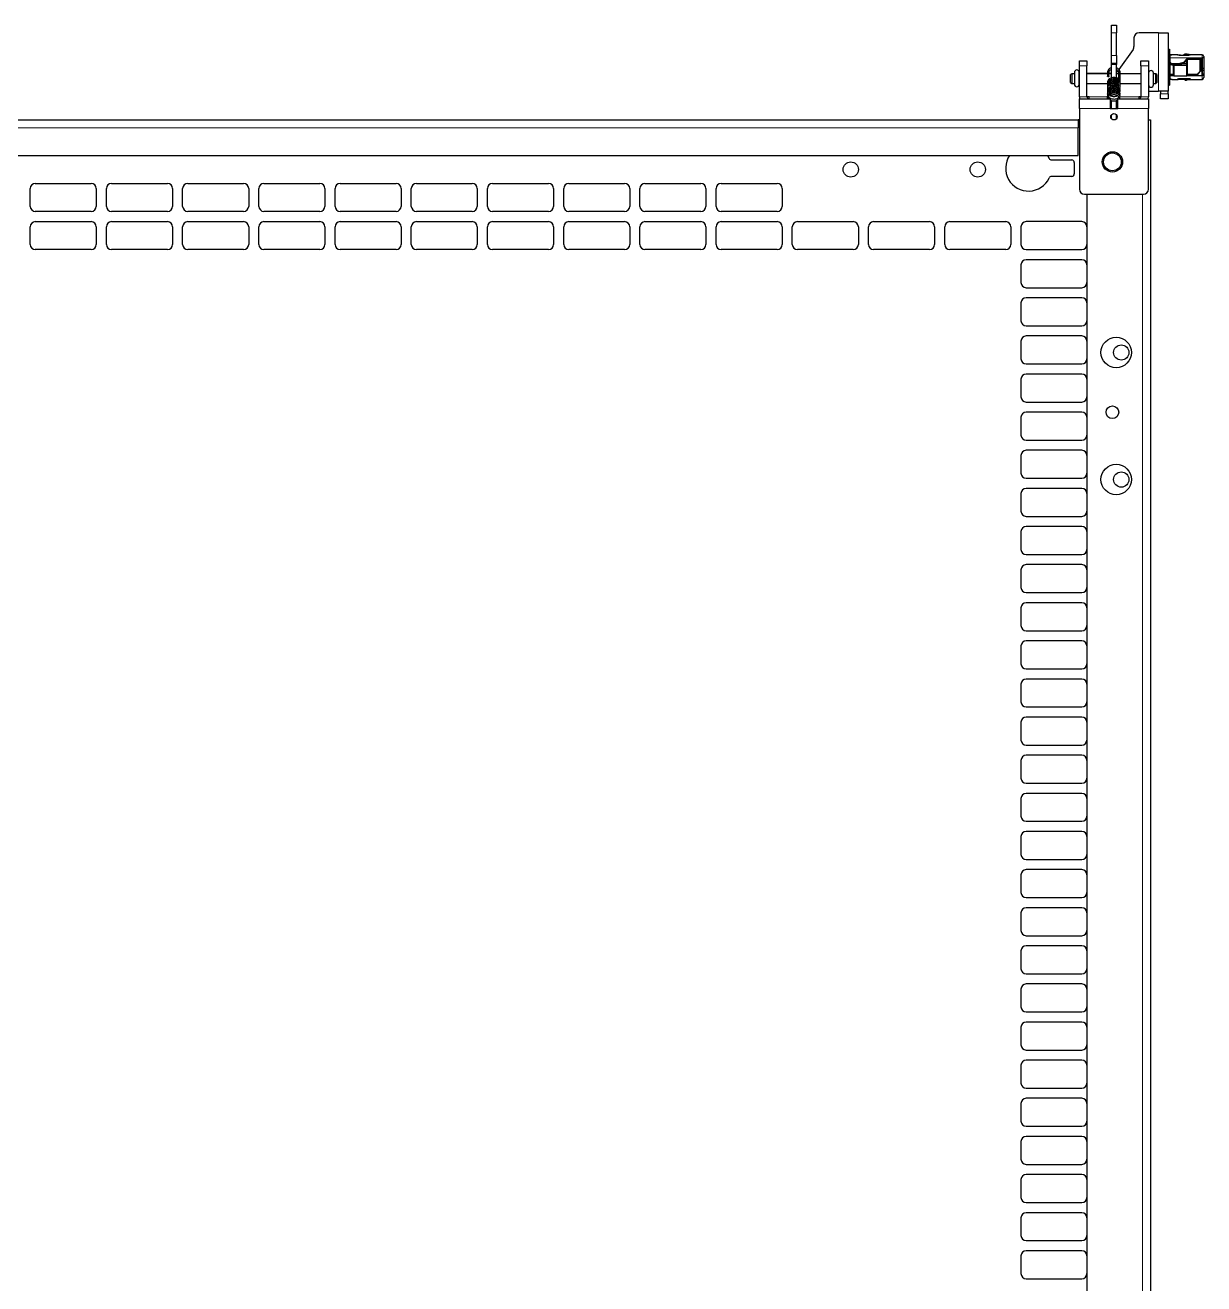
# Model space of a CAD drawing. Header units: millimetres. Extents: x -1019 to 1271, y -273 to 1986.
# Drawn here: x 763.1 to 1227.1, y 1358.2 to 1853.5 of the extents above; entities that cross this region are included whole.
import ezdxf

# ---------------------------------------------------------------- set-up
doc = ezdxf.new("R2010")
doc.units = ezdxf.units.MM

msp = doc.modelspace()

# ---------------------------------------------------------------- linework, layer by layer
at = {"color": 7, "linetype": 'Continuous', "lineweight": 25}
for p, q in [((1190.71, 1853.55), (1192.71, 1853.55)), ((1190.71, 1850.55), (1190.71, 1853.55)), ((1192.71, 1853.55), (1192.71, 1850.55)), ((1190.71, 1841.55), (1190.71, 1850.55)), ((1192.71, 1841.55), (1192.71, 1850.55)), ((1199.61, 1848.55), (1199.61, 1845.18)), ((1209.31, 1850.55), (1201.61, 1850.55)), ((1209.31, 1850.55), (1213.11, 1850.55)), ((1213.11, 1850.55), (1213.11, 1827.55)), ((1199.25, 1844.03), (1193.68, 1836.08)), ((1213.11, 1844.15), (1213.61, 1844.15)), ((1213.11, 1844.13), (1213.61, 1844.13)), ((1213.61, 1844.13), (1213.61, 1844.15)), ((1213.61, 1844.13), (1213.61, 1842.32)), ((1178.11, 1839.55), (1181.11, 1839.55)), ((1178.11, 1837.55), (1178.11, 1839.55)), ((1181.11, 1839.55), (1181.11, 1837.55)), ((1190.71, 1838.55), (1190.71, 1841.55)), ((1190.71, 1838.55), (1192.71, 1838.55)), ((1190.71, 1838.05), (1190.71, 1838.55)), ((1190.71, 1832.79), (1190.71, 1838.05)), ((1192.71, 1841.55), (1192.71, 1838.55)), ((1192.71, 1838.55), (1192.71, 1838.05)), ((1192.71, 1832.83), (1192.71, 1838.05)), ((1202.31, 1839.55), (1205.31, 1839.55)), ((1202.31, 1837.55), (1202.31, 1839.55)), ((1205.31, 1839.55), (1205.31, 1837.55)), ((1213.61, 1842.32), (1213.11, 1842.32)), ((1213.61, 1840.91), (1213.11, 1840.91)), ((1213.61, 1840.91), (1213.61, 1842.32)), ((1213.61, 1840.91), (1213.61, 1830.07)), ((1213.81, 1840.05), (1213.61, 1840.05)), ((1213.61, 1837.97), (1213.91, 1837.99)), ((1214.06, 1841.9), (1213.81, 1841.9)), ((1214.06, 1841.88), (1213.81, 1841.88)), ((1213.81, 1838.81), (1213.81, 1840.65)), ((1213.81, 1838.44), (1213.81, 1838.81)), ((1214.08, 1838.06), (1213.91, 1838.02)), ((1213.91, 1834.14), (1213.91, 1838.02)), ((1214.58, 1841.9), (1214.08, 1841.9)), ((1216.71, 1838.31), (1214.56, 1838.31)), ((1214.56, 1837.94), (1215.11, 1837.94)), ((1216.71, 1841.9), (1214.58, 1841.9)), ((1215.11, 1837.95), (1215.31, 1838.05)), ((1215.11, 1837.67), (1215.11, 1837.95)), ((1215.11, 1837.67), (1215.31, 1837.76)), ((1215.11, 1833.69), (1215.11, 1837.67)), ((1215.31, 1838.05), (1215.31, 1837.76)), ((1215.31, 1838.05), (1216.71, 1838.05)), ((1215.31, 1837.76), (1215.31, 1833.56)), ((1215.31, 1837.76), (1220.39, 1837.76)), ((1216.74, 1841.9), (1216.71, 1841.9)), ((1216.71, 1841.9), (1216.71, 1841.89)), ((1216.71, 1841.89), (1216.74, 1841.89)), ((1216.9, 1838.06), (1217.74, 1838.11)), ((1217.91, 1841.79), (1219.11, 1841.79)), ((1217.91, 1841.69), (1221.21, 1841.69)), ((1218.8, 1838.41), (1220.39, 1838.41)), ((1219.65, 1839.31), (1220.81, 1840.65)), ((1220.81, 1840.28), (1219.65, 1838.94)), ((1220.39, 1838.41), (1220.39, 1839.8)), ((1220.39, 1837.76), (1220.39, 1838.41)), ((1220.39, 1838.41), (1220.51, 1838.24)), ((1220.39, 1833.56), (1220.39, 1837.76)), ((1220.39, 1837.76), (1220.51, 1837.6)), ((1220.51, 1839.96), (1220.51, 1838.24)), ((1220.51, 1838.24), (1220.51, 1837.6)), ((1220.51, 1837.6), (1220.51, 1833.78)), ((1225.61, 1840.05), (1220.61, 1840.05)), ((1220.77, 1842.05), (1220.62, 1842.07)), ((1220.81, 1840.28), (1220.81, 1840.65)), ((1220.81, 1840.65), (1226.41, 1840.65)), ((1226.41, 1840.28), (1220.81, 1840.28)), ((1226.41, 1841.9), (1221.71, 1841.9)), ((1221.71, 1841.87), (1221.71, 1841.9)), ((1221.71, 1841.87), (1221.71, 1841.81)), ((1226.11, 1839.55), (1225.61, 1840.05)), ((1225.61, 1835.41), (1225.61, 1840.05)), ((1226.41, 1838.32), (1225.91, 1838.32)), ((1226.11, 1839.55), (1226.11, 1835.75)), ((1226.41, 1839.68), (1226.41, 1839.07)), ((1226.61, 1840.85), (1227.11, 1840.85)), ((1226.61, 1836.69), (1226.61, 1840.85)), ((1227.11, 1841.2), (1227.11, 1840.85)), ((1227.11, 1840.85), (1227.11, 1836.69)), ((1175.16, 1834.45), (1174.66, 1834.16)), ((1174.66, 1830.94), (1174.66, 1834.16)), ((1176.17, 1834.45), (1175.16, 1834.45)), ((1175.16, 1834.45), (1175.16, 1830.65)), ((1176.17, 1834.96), (1176.17, 1830.26)), ((1178.07, 1830.26), (1178.07, 1834.96)), ((1178.11, 1834.45), (1178.07, 1834.45)), ((1178.11, 1825.35), (1178.11, 1837.55)), ((1181.11, 1825.35), (1181.11, 1837.55)), ((1189.18, 1834.55), (1181.11, 1834.55)), ((1189.18, 1834.45), (1181.11, 1834.45)), ((1189.18, 1835.03), (1189.17, 1833.46)), ((1189.77, 1833.45), (1189.78, 1835.02)), ((1190.71, 1834.55), (1189.78, 1834.55)), ((1190.71, 1834.45), (1189.78, 1834.45)), ((1193.58, 1834.45), (1192.71, 1834.45)), ((1193.32, 1835.57), (1193.21, 1835.4)), ((1193.58, 1834.89), (1193.56, 1832.38)), ((1194.15, 1831.5), (1194.18, 1834.88)), ((1202.31, 1834.45), (1194.18, 1834.45)), ((1202.31, 1837.55), (1202.31, 1825.35)), ((1205.31, 1837.55), (1205.31, 1825.35)), ((1205.36, 1834.45), (1205.31, 1834.45)), ((1205.36, 1834.75), (1205.36, 1830.05)), ((1207.26, 1830.05), (1207.26, 1834.75)), ((1208.16, 1834.45), (1207.26, 1834.45)), ((1208.66, 1834.16), (1208.16, 1834.45)), ((1208.16, 1830.65), (1208.16, 1834.45)), ((1208.66, 1834.16), (1208.66, 1830.94)), ((1215.11, 1834.14), (1213.81, 1834.14)), ((1213.81, 1833.8), (1215.11, 1833.8)), ((1215.11, 1833.69), (1215.31, 1833.56)), ((1215.31, 1833.56), (1220.39, 1833.56)), ((1220.39, 1833.56), (1220.51, 1833.78)), ((1224.41, 1834.14), (1220.51, 1834.14)), ((1220.51, 1833.8), (1224.41, 1833.8)), ((1224.41, 1834.14), (1224.41, 1833.8)), ((1224.41, 1833.8), (1226.41, 1833.8)), ((1225.91, 1835.77), (1225.91, 1835.63)), ((1226.41, 1835.77), (1225.91, 1835.77)), ((1225.91, 1835.63), (1226.41, 1835.63)), ((1226.41, 1835.63), (1226.41, 1835.77)), ((1226.41, 1834.14), (1226.41, 1834.79)), ((1226.61, 1836.69), (1227.11, 1836.69)), ((1226.61, 1835.89), (1226.61, 1836.69)), ((1226.61, 1835.89), (1227.11, 1835.89)), ((1226.61, 1834.27), (1226.61, 1835.89)), ((1227.11, 1834.27), (1226.61, 1834.27)), ((1227.11, 1836.69), (1227.11, 1835.89)), ((1227.11, 1835.89), (1227.11, 1834.27)), ((1227.11, 1834.27), (1227.11, 1832.9)), ((1174.66, 1830.94), (1175.16, 1830.65)), ((1175.16, 1830.65), (1176.17, 1830.65)), ((1178.07, 1830.65), (1178.11, 1830.65)), ((1181.11, 1830.65), (1189.19, 1830.65)), ((1189.94, 1828.68), (1189.81, 1828.87)), ((1194.11, 1829.61), (1194.11, 1830.18)), ((1194.17, 1831.31), (1194.12, 1831.72)), ((1194.12, 1830.65), (1202.31, 1830.65)), ((1194.16, 1831.25), (1194.17, 1831.31)), ((1205.31, 1830.65), (1205.36, 1830.65)), ((1207.26, 1830.65), (1208.16, 1830.65)), ((1208.16, 1830.65), (1208.66, 1830.94)), ((1213.11, 1830.07), (1213.61, 1830.07)), ((1213.11, 1829.97), (1213.61, 1829.97)), ((1213.11, 1829.95), (1213.61, 1829.95)), ((1213.61, 1830.07), (1213.61, 1829.97)), ((1213.61, 1829.97), (1213.61, 1829.95)), ((1214.06, 1832.28), (1213.81, 1832.28)), ((1214.06, 1832.21), (1213.81, 1832.21)), ((1214.06, 1832.2), (1213.81, 1832.2)), ((1214.58, 1832.2), (1216.71, 1832.2)), ((1214.61, 1832.21), (1214.61, 1832.2)), ((1216.71, 1832.25), (1216.71, 1832.2)), ((1217.91, 1832.58), (1221.21, 1832.58)), ((1217.91, 1832.41), (1218.94, 1832.41)), ((1217.91, 1832.31), (1219.11, 1832.31)), ((1218.82, 1832.58), (1218.78, 1832.52)), ((1218.78, 1832.52), (1218.78, 1832.52)), ((1219.64, 1832.02), (1219.18, 1832.27)), ((1221.71, 1832.41), (1221.71, 1832.31)), ((1221.71, 1832.2), (1221.71, 1832.31)), ((1221.71, 1832.2), (1226.41, 1832.2)), ((1178.11, 1820.75), (1178.11, 1824.55)), ((1178.11, 1824.55), (1190.21, 1824.55)), ((1181.91, 1825.35), (1181.11, 1825.35)), ((1181.91, 1824.55), (1181.91, 1825.35)), ((1189.22, 1825.57), (1189.11, 1825.17)), ((1189.11, 1825.17), (1189.11, 1825.1)), ((1189.71, 1825.12), (1189.77, 1825.33)), ((1189.71, 1825.06), (1189.71, 1825.12)), ((1190.21, 1824.55), (1190.21, 1820.75)), ((1190.71, 1820.75), (1190.71, 1823.93)), ((1192.71, 1820.75), (1192.71, 1823.91)), ((1193.21, 1824.55), (1205.31, 1824.55)), ((1193.21, 1820.75), (1193.21, 1824.55)), ((1201.51, 1825.35), (1201.51, 1824.55)), ((1202.31, 1825.35), (1201.51, 1825.35)), ((1205.31, 1827.55), (1209.31, 1827.55)), ((1205.31, 1824.55), (1205.31, 1820.75)), ((1213.11, 1827.55), (1209.31, 1827.55)), ((1210.11, 1827.55), (1210.11, 1826.55)), ((1210.11, 1824.55), (1210.11, 1826.55)), ((1213.11, 1824.55), (1210.11, 1824.55)), ((1213.11, 1826.55), (1213.11, 1827.55)), ((1213.11, 1826.55), (1213.11, 1824.55)), ((1178.11, 1820.75), (1178.11, 1789.05)), ((1190.71, 1821.55), (1190.21, 1821.55)), ((1190.21, 1820.75), (1193.21, 1820.75)), ((1190.71, 1816.75), (1190.71, 1818.25)), ((1193.21, 1821.55), (1192.71, 1821.55)), ((1192.71, 1816.75), (1192.71, 1818.25)), ((1205.31, 1789.05), (1205.31, 1820.75)), ((348.61, 1816.26), (1177.61, 1816.26)), ((1177.61, 1816.26), (1177.61, 1813.16)), ((1178.11, 1816.25), (1177.61, 1816.25)), ((1177.61, 1802.26), (1177.61, 1813.16)), ((1205.31, 1816.25), (1206.11, 1816.25)), ((1206.11, 1816.25), (1206.11, -66.75)), ((348.61, 1802.26), (1177.61, 1802.26)), ((1165.59, 1802.26), (1166.26, 1801.08)), ((1167.16, 1800.51), (1175.11, 1800.51)), ((1176.11, 1799.51), (1176.11, 1795.01)), ((1175.11, 1794.01), (1167.16, 1794.01)), ((765.11, 1782.25), (765.11, 1789.25)), ((767.11, 1791.25), (789.11, 1791.25)), ((791.11, 1789.25), (791.11, 1782.25)), ((795.11, 1782.25), (795.11, 1789.25)), ((797.11, 1791.25), (819.11, 1791.25)), ((821.11, 1789.25), (821.11, 1782.25)), ((825.11, 1782.25), (825.11, 1789.25)), ((827.11, 1791.25), (849.11, 1791.25)), ((851.11, 1789.25), (851.11, 1782.25)), ((855.11, 1782.25), (855.11, 1789.25)), ((857.11, 1791.25), (879.11, 1791.25)), ((881.11, 1789.25), (881.11, 1782.25)), ((885.11, 1782.25), (885.11, 1789.25)), ((887.11, 1791.25), (909.11, 1791.25)), ((911.11, 1789.25), (911.11, 1782.25)), ((915.11, 1782.25), (915.11, 1789.25)), ((917.11, 1791.25), (939.11, 1791.25)), ((941.11, 1789.25), (941.11, 1782.25)), ((945.11, 1782.25), (945.11, 1789.25)), ((947.11, 1791.25), (969.11, 1791.25)), ((971.11, 1789.25), (971.11, 1782.25)), ((975.11, 1782.25), (975.11, 1789.25)), ((977.11, 1791.25), (999.11, 1791.25)), ((1001.11, 1789.25), (1001.11, 1782.25)), ((1005.11, 1782.25), (1005.11, 1789.25)), ((1007.11, 1791.25), (1029.11, 1791.25)), ((1031.11, 1789.25), (1031.11, 1782.25)), ((1035.11, 1782.25), (1035.11, 1789.25)), ((1037.11, 1791.25), (1059.11, 1791.25)), ((1061.11, 1789.25), (1061.11, 1782.25)), ((1180.11, 1787.05), (1203.31, 1787.05)), ((1181.11, 1787.05), (1181.11, -66.75)), ((789.11, 1780.25), (767.11, 1780.25)), ((819.11, 1780.25), (797.11, 1780.25)), ((849.11, 1780.25), (827.11, 1780.25)), ((879.11, 1780.25), (857.11, 1780.25)), ((909.11, 1780.25), (887.11, 1780.25)), ((939.11, 1780.25), (917.11, 1780.25)), ((969.11, 1780.25), (947.11, 1780.25)), ((999.11, 1780.25), (977.11, 1780.25)), ((1029.11, 1780.25), (1007.11, 1780.25)), ((1059.11, 1780.25), (1037.11, 1780.25)), ((765.11, 1767.25), (765.11, 1774.25)), ((767.11, 1776.25), (789.11, 1776.25)), ((791.11, 1774.25), (791.11, 1767.25)), ((795.11, 1767.25), (795.11, 1774.25)), ((797.11, 1776.25), (819.11, 1776.25)), ((821.11, 1774.25), (821.11, 1767.25)), ((825.11, 1767.25), (825.11, 1774.25)), ((827.11, 1776.25), (849.11, 1776.25)), ((851.11, 1774.25), (851.11, 1767.25)), ((855.11, 1767.25), (855.11, 1774.25)), ((857.11, 1776.25), (879.11, 1776.25)), ((881.11, 1774.25), (881.11, 1767.25)), ((885.11, 1767.25), (885.11, 1774.25)), ((887.11, 1776.25), (909.11, 1776.25)), ((911.11, 1774.25), (911.11, 1767.25)), ((915.11, 1767.25), (915.11, 1774.25)), ((917.11, 1776.25), (939.11, 1776.25)), ((941.11, 1774.25), (941.11, 1767.25)), ((945.11, 1767.25), (945.11, 1774.25)), ((947.11, 1776.25), (969.11, 1776.25)), ((971.11, 1774.25), (971.11, 1767.25)), ((975.11, 1767.25), (975.11, 1774.25)), ((977.11, 1776.25), (999.11, 1776.25)), ((1001.11, 1774.25), (1001.11, 1767.25)), ((1005.11, 1767.25), (1005.11, 1774.25)), ((1007.11, 1776.25), (1029.11, 1776.25)), ((1031.11, 1774.25), (1031.11, 1767.25)), ((1035.11, 1767.25), (1035.11, 1774.25)), ((1037.11, 1776.25), (1059.11, 1776.25)), ((1061.11, 1774.25), (1061.11, 1767.25)), ((1065.11, 1767.25), (1065.11, 1774.25)), ((1067.11, 1776.25), (1089.11, 1776.25)), ((1091.11, 1774.25), (1091.11, 1767.25)), ((1095.11, 1767.25), (1095.11, 1774.25)), ((1097.11, 1776.25), (1119.11, 1776.25)), ((1121.11, 1774.25), (1121.11, 1767.25)), ((1125.11, 1767.25), (1125.11, 1774.25)), ((1127.11, 1776.25), (1149.11, 1776.25)), ((1151.11, 1774.25), (1151.11, 1767.25)), ((1155.11, 1774.25), (1155.11, 1767.25)), ((1179.11, 1776.25), (1157.11, 1776.25)), ((789.11, 1765.25), (767.11, 1765.25)), ((819.11, 1765.25), (797.11, 1765.25)), ((849.11, 1765.25), (827.11, 1765.25)), ((879.11, 1765.25), (857.11, 1765.25)), ((909.11, 1765.25), (887.11, 1765.25)), ((939.11, 1765.25), (917.11, 1765.25)), ((969.11, 1765.25), (947.11, 1765.25)), ((999.11, 1765.25), (977.11, 1765.25)), ((1029.11, 1765.25), (1007.11, 1765.25)), ((1059.11, 1765.25), (1037.11, 1765.25)), ((1089.11, 1765.25), (1067.11, 1765.25)), ((1119.11, 1765.25), (1097.11, 1765.25)), ((1149.11, 1765.25), (1127.11, 1765.25)), ((1157.11, 1765.25), (1179.11, 1765.25)), ((1155.11, 1759.25), (1155.11, 1752.25)), ((1179.11, 1761.25), (1157.11, 1761.25)), ((1157.11, 1750.25), (1179.11, 1750.25)), ((1155.11, 1744.25), (1155.11, 1737.25)), ((1179.11, 1746.25), (1157.11, 1746.25)), ((1157.11, 1735.25), (1179.11, 1735.25)), ((1155.11, 1729.25), (1155.11, 1722.25)), ((1179.11, 1731.25), (1157.11, 1731.25)), ((1157.11, 1720.25), (1179.11, 1720.25)), ((1155.11, 1714.25), (1155.11, 1707.25)), ((1179.11, 1716.25), (1157.11, 1716.25)), ((1157.11, 1705.25), (1179.11, 1705.25)), ((1155.11, 1699.25), (1155.11, 1692.25)), ((1179.11, 1701.25), (1157.11, 1701.25)), ((1157.11, 1690.25), (1179.11, 1690.25)), ((1155.11, 1684.25), (1155.11, 1677.25)), ((1179.11, 1686.25), (1157.11, 1686.25)), ((1157.11, 1675.25), (1179.11, 1675.25)), ((1155.11, 1669.25), (1155.11, 1662.25)), ((1179.11, 1671.25), (1157.11, 1671.25)), ((1157.11, 1660.25), (1179.11, 1660.25)), ((1179.11, 1656.25), (1157.11, 1656.25)), ((1155.11, 1654.25), (1155.11, 1647.25)), ((1157.11, 1645.25), (1179.11, 1645.25)), ((1179.11, 1641.25), (1157.11, 1641.25)), ((1155.11, 1639.25), (1155.11, 1632.25)), ((1157.11, 1630.25), (1179.11, 1630.25)), ((1179.11, 1626.25), (1157.11, 1626.25)), ((1155.11, 1624.25), (1155.11, 1617.25)), ((1157.11, 1615.25), (1179.11, 1615.25)), ((1179.11, 1611.25), (1157.11, 1611.25)), ((1155.11, 1609.25), (1155.11, 1602.25)), ((1157.11, 1600.25), (1179.11, 1600.25)), ((1179.11, 1596.25), (1157.11, 1596.25)), ((1155.11, 1594.25), (1155.11, 1587.25)), ((1157.11, 1585.25), (1179.11, 1585.25)), ((1179.11, 1581.25), (1157.11, 1581.25)), ((1155.11, 1579.25), (1155.11, 1572.25)), ((1157.11, 1570.25), (1179.11, 1570.25)), ((1179.11, 1566.25), (1157.11, 1566.25)), ((1155.11, 1564.25), (1155.11, 1557.25)), ((1157.11, 1555.25), (1179.11, 1555.25)), ((1179.11, 1551.25), (1157.11, 1551.25)), ((1155.11, 1549.25), (1155.11, 1542.25)), ((1157.11, 1540.25), (1179.11, 1540.25)), ((1179.11, 1536.25), (1157.11, 1536.25)), ((1155.11, 1534.25), (1155.11, 1527.25)), ((1157.11, 1525.25), (1179.11, 1525.25)), ((1179.11, 1521.25), (1157.11, 1521.25)), ((1155.11, 1519.25), (1155.11, 1512.25)), ((1157.11, 1510.25), (1179.11, 1510.25)), ((1179.11, 1506.25), (1157.11, 1506.25)), ((1155.11, 1504.25), (1155.11, 1497.25)), ((1157.11, 1495.25), (1179.11, 1495.25)), ((1179.11, 1491.25), (1157.11, 1491.25)), ((1155.11, 1489.25), (1155.11, 1482.25)), ((1157.11, 1480.25), (1179.11, 1480.25)), ((1179.11, 1476.25), (1157.11, 1476.25)), ((1155.11, 1474.25), (1155.11, 1467.25)), ((1157.11, 1465.25), (1179.11, 1465.25)), ((1179.11, 1461.25), (1157.11, 1461.25)), ((1155.11, 1459.25), (1155.11, 1452.25)), ((1157.11, 1450.25), (1179.11, 1450.25)), ((1155.11, 1444.25), (1155.11, 1437.25)), ((1179.11, 1446.25), (1157.11, 1446.25)), ((1157.11, 1435.25), (1179.11, 1435.25)), ((1155.11, 1429.25), (1155.11, 1422.25)), ((1179.11, 1431.25), (1157.11, 1431.25)), ((1157.11, 1420.25), (1179.11, 1420.25)), ((1155.11, 1414.25), (1155.11, 1407.25)), ((1179.11, 1416.25), (1157.11, 1416.25)), ((1157.11, 1405.25), (1179.11, 1405.25)), ((1155.11, 1399.25), (1155.11, 1392.25)), ((1179.11, 1401.25), (1157.11, 1401.25)), ((1157.11, 1390.25), (1179.11, 1390.25)), ((1155.11, 1384.25), (1155.11, 1377.25)), ((1179.11, 1386.25), (1157.11, 1386.25)), ((1157.11, 1375.25), (1179.11, 1375.25)), ((1155.11, 1369.25), (1155.11, 1362.25)), ((1179.11, 1371.25), (1157.11, 1371.25)), ((1157.11, 1360.25), (1179.11, 1360.25))]:
    msp.add_line(p, q, dxfattribs=at)
at = {"color": 8, "linetype": 'Continuous', "lineweight": 18}
for p, q in [((1192.71, 1850.55), (1190.71, 1850.55)), ((1209.31, 1850.55), (1209.31, 1827.55)), ((1190.71, 1841.55), (1192.71, 1841.55)), ((1192.71, 1838.05), (1190.71, 1838.05)), ((1213.81, 1841.88), (1213.81, 1840.65)), ((1213.81, 1840.65), (1220.81, 1840.65)), ((1214.06, 1841.88), (1214.06, 1841.9)), ((1214.56, 1838.31), (1214.56, 1837.94)), ((1216.71, 1838.05), (1216.71, 1838.31)), ((1216.9, 1838.32), (1216.9, 1838.06)), ((1217.91, 1841.79), (1217.91, 1841.69)), ((1219.18, 1841.83), (1219.27, 1841.69)), ((1219.65, 1838.94), (1219.65, 1839.31)), ((1226.41, 1839.96), (1225.7, 1839.96)), ((1226.41, 1840.65), (1226.41, 1841.9)), ((1226.41, 1839.96), (1226.41, 1840.28)), ((1181.11, 1837.55), (1178.11, 1837.55)), ((1205.31, 1837.55), (1202.31, 1837.55)), ((1213.81, 1833.8), (1213.81, 1832.28)), ((1226.41, 1832.2), (1226.41, 1833.8)), ((1193.67, 1831.16), (1193.71, 1831.14)), ((1213.81, 1832.21), (1213.81, 1832.2)), ((1214.06, 1832.21), (1214.06, 1832.28)), ((1217.91, 1832.58), (1217.91, 1832.41)), ((1181.11, 1825.35), (1178.11, 1825.35)), ((1189.14, 1825.35), (1181.91, 1825.35)), ((1189.4, 1824.56), (1189.51, 1824.55)), ((1201.51, 1825.35), (1194.11, 1825.35)), ((1202.31, 1825.35), (1205.31, 1825.35)), ((1210.11, 1826.55), (1213.11, 1826.55)), ((1190.21, 1820.75), (1178.11, 1820.75)), ((1205.31, 1820.75), (1193.21, 1820.75)), ((348.61, 1813.16), (1177.61, 1813.16)), ((1203.01, 1787.05), (1203.01, -66.75))]:
    msp.add_line(p, q, dxfattribs=at)
at = {"color": 7, "linetype": 'Continuous', "lineweight": 25, "flags": 128}
for points in [[(1213.61, 1840.3), (1213.67, 1840.29), (1213.81, 1840.28)], [(1226.41, 1840.65), (1226.55, 1840.64), (1226.61, 1840.63)], [(1226.61, 1839.56), (1226.6, 1839.59), (1226.59, 1839.61), (1226.58, 1839.63), (1226.55, 1839.65), (1226.52, 1839.66), (1226.49, 1839.67), (1226.45, 1839.68), (1226.41, 1839.68)], [(1189.48, 1833.64), (1189.6, 1833.63), (1189.69, 1833.58), (1189.75, 1833.52), (1189.77, 1833.45), (1189.74, 1833.38), (1189.67, 1833.32), (1189.57, 1833.28), (1189.46, 1833.27), (1189.34, 1833.29), (1189.25, 1833.33), (1189.19, 1833.4), (1189.17, 1833.47), (1189.2, 1833.54), (1189.27, 1833.6), (1189.37, 1833.63), (1189.48, 1833.64)], [(1213.61, 1834.12), (1213.67, 1834.13), (1213.81, 1834.14)], [(1226.61, 1834.53), (1226.6, 1834.51), (1226.59, 1834.49), (1226.58, 1834.47), (1226.55, 1834.45), (1226.52, 1834.43), (1226.49, 1834.42), (1226.45, 1834.41), (1226.41, 1834.41)], [(1194.05, 1826.05), (1194.12, 1826.38), (1193.9, 1826.97), (1193.46, 1827.39), (1193.01, 1827.63), (1192.37, 1827.8), (1191.44, 1827.84), (1190.85, 1827.7), (1190.21, 1827.39), (1189.91, 1827.14), (1189.7, 1826.82), (1189.63, 1826.48), (1189.67, 1826.24), (1189.67, 1826.24)], [(1194.05, 1826.56), (1194.13, 1826.88), (1193.91, 1827.47), (1193.46, 1827.9), (1193.01, 1828.14), (1192.38, 1828.31), (1191.45, 1828.35), (1190.86, 1828.21), (1190.21, 1827.91), (1189.92, 1827.65), (1189.71, 1827.33), (1189.64, 1827), (1189.68, 1826.75), (1189.68, 1826.75)], [(1191.73, 1829.31), (1191.73, 1829.36), (1191.73, 1829.42)], [(1193.75, 1831.41), (1193.83, 1831.41), (1193.95, 1831.44), (1194.04, 1831.5), (1194.11, 1831.58), (1194.13, 1831.67), (1194.11, 1831.76), (1194.05, 1831.83), (1193.95, 1831.87), (1193.84, 1831.88), (1193.84, 1831.88)], [(1178.11, 1825.35), (1178.18, 1824.61), (1178.19, 1824.55)], [(1205.22, 1824.55), (1205.24, 1824.61), (1205.31, 1825.35)]]:
    msp.add_lwpolyline(points, dxfattribs=at)
at = {"color": 8, "linetype": 'Continuous', "lineweight": 18, "flags": 128}
for points in [[(1189.18, 1835.03), (1189.18, 1835.04), (1189.21, 1835.11), (1189.28, 1835.17), (1189.38, 1835.2), (1189.5, 1835.21)], [(1189.5, 1835.21), (1189.61, 1835.19), (1189.71, 1835.15), (1189.77, 1835.09), (1189.78, 1835.02)], [(1193.89, 1835.07), (1193.78, 1835.06), (1193.68, 1835.02), (1193.61, 1834.96), (1193.58, 1834.89), (1193.58, 1834.89)], [(1194.18, 1834.88), (1194.16, 1834.94), (1194.1, 1835.01), (1194.01, 1835.05), (1193.89, 1835.07)], [(1189.25, 1824.55), (1189.28, 1824.55), (1189.4, 1824.56)]]:
    msp.add_lwpolyline(points, dxfattribs=at)
at = {"color": 7, "linetype": 'Continuous', "lineweight": 25}
for centre, radius in [((1191.71, 1817.5), 1.25), ((1191.11, 1799.75), 4), ((1191.11, 1799.75), 3.5), ((1088.11, 1796.76), 3), ((1138.11, 1796.76), 3), ((1192.61, 1724.75), 6), ((1194.61, 1724.75), 3), ((1191.11, 1701.25), 2.5), ((1192.61, 1674.75), 6), ((1194.61, 1674.75), 3)]:
    msp.add_circle(centre, radius, dxfattribs=at)
for centre, radius, start, end in [((1201.61, 1848.55), 2, 90, 180), ((1197.61, 1845.18), 2, 325.008, 0), ((1213.81, 1842.1), 0.2, 180.0002, 270.0002), ((1213.81, 1842.08), 0.2, 180.0893, 270.0891), ((1213.79, 1840.83), 0.18, 189.6369, 277.1443), ((1214.46, 1838.96), 0.665, 193.4486, 278.9562), ((1214.46, 1838.59), 0.665, 193.4486, 278.9562), ((1216.71, 1839.41), 1.1, 269.9618, 280.1433), ((1226.41, 1841.2), 0.7, 0, 90), ((1226.43, 1840.1), 0.18, 9.6369, 97.1443), ((1226.44, 1839.78), 0.177, 13.4486, 98.9562), ((1177.12, 1834.96), 0.95, 0, 180), ((1191.57, 1836.55), 2, 304.796, 325.008), ((1206.31, 1834.75), 0.95, 0, 180), ((1213.78, 1833.63), 0.177, 81.0438, 166.5514), ((1226.51, 1834.41), 0.62, 261.0438, 346.5514), ((1226.44, 1834.31), 0.177, 261.0438, 346.5514), ((1226.41, 1832.9), 0.7, 270, 0), ((1177.12, 1830.26), 0.95, 180, 0), ((1206.31, 1830.05), 0.95, 180, 0), ((1213.81, 1832.08), 0.198, 89.5221, 179.514), ((1213.81, 1832.01), 0.2, 89.9109, 179.9107), ((1213.81, 1832), 0.2, 89.9998, 179.9998), ((1181.91, 1825.35), 0.8, 180, 270), ((1201.51, 1825.35), 0.8, 270, 0), ((1158.11, 1797.26), 9, 146.251, 334.8493), ((1167.16, 1801.51), 1, 205.1507, 270), ((1175.11, 1799.51), 1, 0, 90), ((1167.16, 1793.01), 1, 90, 154.8493), ((1175.11, 1795.01), 1, 270, 360), ((767.11, 1789.25), 2, 90, 180), ((789.11, 1789.25), 2, 0, 90), ((797.11, 1789.25), 2, 90, 180), ((819.11, 1789.25), 2, 0, 90), ((827.11, 1789.25), 2, 90, 180), ((849.11, 1789.25), 2, 0, 90), ((857.11, 1789.25), 2, 90, 180), ((879.11, 1789.25), 2, 0, 90), ((887.11, 1789.25), 2, 90, 180), ((909.11, 1789.25), 2, 0, 90), ((917.11, 1789.25), 2, 90, 180), ((939.11, 1789.25), 2, 0, 90), ((947.11, 1789.25), 2, 90, 180), ((969.11, 1789.25), 2, 0, 90), ((977.11, 1789.25), 2, 90, 180), ((999.11, 1789.25), 2, 0, 90), ((1007.11, 1789.25), 2, 90, 180), ((1029.11, 1789.25), 2, 0, 90), ((1037.11, 1789.25), 2, 90, 180), ((1059.11, 1789.25), 2, 0, 90), ((1180.11, 1789.05), 2, 180, 270), ((1203.31, 1789.05), 2, 270, 0), ((767.11, 1782.25), 2, 180, 270), ((789.11, 1782.25), 2, 270, 360), ((797.11, 1782.25), 2, 180, 270), ((819.11, 1782.25), 2, 270, 360), ((827.11, 1782.25), 2, 180, 270), ((849.11, 1782.25), 2, 270, 360), ((857.11, 1782.25), 2, 180, 270), ((879.11, 1782.25), 2, 270, 0), ((887.11, 1782.25), 2, 180, 270), ((909.11, 1782.25), 2, 270, 0), ((917.11, 1782.25), 2, 180, 270), ((939.11, 1782.25), 2, 270, 0), ((947.11, 1782.25), 2, 180, 270), ((969.11, 1782.25), 2, 270, 0), ((977.11, 1782.25), 2, 180, 270), ((999.11, 1782.25), 2, 270, 360), ((1007.11, 1782.25), 2, 180, 270), ((1029.11, 1782.25), 2, 270, 360), ((1037.11, 1782.25), 2, 180, 270), ((1059.11, 1782.25), 2, 270, 360), ((767.11, 1774.25), 2, 90, 180), ((789.11, 1774.25), 2, 0, 90), ((797.11, 1774.25), 2, 90, 180), ((819.11, 1774.25), 2, 0, 90), ((827.11, 1774.25), 2, 90, 180), ((849.11, 1774.25), 2, 0, 90), ((857.11, 1774.25), 2, 90, 180), ((879.11, 1774.25), 2, 0, 90), ((887.11, 1774.25), 2, 90, 180), ((909.11, 1774.25), 2, 0, 90), ((917.11, 1774.25), 2, 90, 180), ((939.11, 1774.25), 2, 0, 90), ((947.11, 1774.25), 2, 90, 180), ((969.11, 1774.25), 2, 0, 90), ((977.11, 1774.25), 2, 90, 180), ((999.11, 1774.25), 2, 0, 90), ((1007.11, 1774.25), 2, 90, 180), ((1029.11, 1774.25), 2, 0, 90), ((1037.11, 1774.25), 2, 90, 180), ((1059.11, 1774.25), 2, 0, 90), ((1067.11, 1774.25), 2, 90, 180), ((1089.11, 1774.25), 2, 0, 90), ((1097.11, 1774.25), 2, 90, 180), ((1119.11, 1774.25), 2, 0, 90), ((1127.11, 1774.25), 2, 90, 180), ((1149.11, 1774.25), 2, 0, 90), ((1157.11, 1774.25), 2, 90, 180), ((1179.11, 1774.25), 2, 0, 90), ((767.11, 1767.25), 2, 180, 270), ((789.11, 1767.25), 2, 270, 0), ((797.11, 1767.25), 2, 180, 270), ((819.11, 1767.25), 2, 270, 360), ((827.11, 1767.25), 2, 180, 270), ((849.11, 1767.25), 2, 270, 360), ((857.11, 1767.25), 2, 180, 270), ((879.11, 1767.25), 2, 270, 360), ((887.11, 1767.25), 2, 180, 270), ((909.11, 1767.25), 2, 270, 360), ((917.11, 1767.25), 2, 180, 270), ((939.11, 1767.25), 2, 270, 0), ((947.11, 1767.25), 2, 180, 270), ((969.11, 1767.25), 2, 270, 0), ((977.11, 1767.25), 2, 180, 270), ((999.11, 1767.25), 2, 270, 0), ((1007.11, 1767.25), 2, 180, 270), ((1029.11, 1767.25), 2, 270, 0), ((1037.11, 1767.25), 2, 180, 270), ((1059.11, 1767.25), 2, 270, 360), ((1067.11, 1767.25), 2, 180, 270), ((1089.11, 1767.25), 2, 270, 360), ((1097.11, 1767.25), 2, 180, 270), ((1119.11, 1767.25), 2, 270, 360), ((1127.11, 1767.25), 2, 180, 270), ((1149.11, 1767.25), 2, 270, 360), ((1157.11, 1767.25), 2, 180, 270), ((1179.11, 1767.25), 2, 270, 0), ((1157.11, 1759.25), 2, 90, 180), ((1179.11, 1759.25), 2, 0, 90), ((1157.11, 1752.25), 2, 180, 270), ((1179.11, 1752.25), 2, 270, 0), ((1157.11, 1744.25), 2, 90, 180), ((1179.11, 1744.25), 2, 0, 90), ((1157.11, 1737.25), 2, 180, 270), ((1179.11, 1737.25), 2, 270, 0), ((1157.11, 1729.25), 2, 90, 180), ((1179.11, 1729.25), 2, 0, 90), ((1157.11, 1722.25), 2, 180, 270), ((1179.11, 1722.25), 2, 270, 0), ((1157.11, 1714.25), 2, 90, 180), ((1179.11, 1714.25), 2, 0, 90), ((1157.11, 1707.25), 2, 180, 270), ((1179.11, 1707.25), 2, 270, 0), ((1157.11, 1699.25), 2, 90, 180), ((1179.11, 1699.25), 2, 0, 90), ((1157.11, 1692.25), 2, 180, 270), ((1179.11, 1692.25), 2, 270, 0), ((1157.11, 1684.25), 2, 90, 180), ((1179.11, 1684.25), 2, 0, 90), ((1157.11, 1677.25), 2, 180, 270), ((1179.11, 1677.25), 2, 270, 0), ((1157.11, 1669.25), 2, 90, 180), ((1179.11, 1669.25), 2, 0, 90), ((1157.11, 1662.25), 2, 180, 270), ((1179.11, 1662.25), 2, 270, 0), ((1157.11, 1654.25), 2, 90, 180), ((1179.11, 1654.25), 2, 0, 90), ((1157.11, 1647.25), 2, 180, 270), ((1179.11, 1647.25), 2, 270, 0), ((1157.11, 1639.25), 2, 90, 180), ((1179.11, 1639.25), 2, 0, 90), ((1157.11, 1632.25), 2, 180, 270), ((1179.11, 1632.25), 2, 270, 0), ((1157.11, 1624.25), 2, 90, 180), ((1179.11, 1624.25), 2, 0, 90), ((1157.11, 1617.25), 2, 180, 270), ((1179.11, 1617.25), 2, 270, 0), ((1157.11, 1609.25), 2, 90, 180), ((1179.11, 1609.25), 2, 0, 90), ((1157.11, 1602.25), 2, 180, 270), ((1179.11, 1602.25), 2, 270, 0), ((1157.11, 1594.25), 2, 90, 180), ((1179.11, 1594.25), 2, 0, 90), ((1157.11, 1587.25), 2, 180, 270), ((1179.11, 1587.25), 2, 270, 0), ((1157.11, 1579.25), 2, 90, 180), ((1179.11, 1579.25), 2, 0, 90), ((1157.11, 1572.25), 2, 180, 270), ((1179.11, 1572.25), 2, 270, 0), ((1157.11, 1564.25), 2, 90, 180), ((1179.11, 1564.25), 2, 0, 90), ((1157.11, 1557.25), 2, 180, 270), ((1179.11, 1557.25), 2, 270, 0), ((1157.11, 1549.25), 2, 90, 180), ((1179.11, 1549.25), 2, 0, 90), ((1157.11, 1542.25), 2, 180, 270), ((1179.11, 1542.25), 2, 270, 0), ((1157.11, 1534.25), 2, 90, 180), ((1179.11, 1534.25), 2, 0, 90), ((1157.11, 1527.25), 2, 180, 270), ((1179.11, 1527.25), 2, 270, 0), ((1157.11, 1519.25), 2, 90, 180), ((1179.11, 1519.25), 2, 0, 90), ((1157.11, 1512.25), 2, 180, 270), ((1179.11, 1512.25), 2, 270, 0), ((1157.11, 1504.25), 2, 90, 180), ((1179.11, 1504.25), 2, 0, 90), ((1157.11, 1497.25), 2, 180, 270), ((1179.11, 1497.25), 2, 270, 0), ((1157.11, 1489.25), 2, 90, 180), ((1179.11, 1489.25), 2, 0, 90), ((1157.11, 1482.25), 2, 180, 270), ((1179.11, 1482.25), 2, 270, 0), ((1157.11, 1474.25), 2, 90, 180), ((1179.11, 1474.25), 2, 0, 90), ((1157.11, 1467.25), 2, 180, 270), ((1179.11, 1467.25), 2, 270, 0), ((1157.11, 1459.25), 2, 90, 180), ((1179.11, 1459.25), 2, 0, 90), ((1157.11, 1452.25), 2, 180, 270), ((1179.11, 1452.25), 2, 270, 0), ((1157.11, 1444.25), 2, 90, 180), ((1179.11, 1444.25), 2, 0, 90), ((1157.11, 1437.25), 2, 180, 270), ((1179.11, 1437.25), 2, 270, 0), ((1157.11, 1429.25), 2, 90, 180), ((1179.11, 1429.25), 2, 0, 90), ((1157.11, 1422.25), 2, 180, 270), ((1179.11, 1422.25), 2, 270, 0), ((1157.11, 1414.25), 2, 90, 180), ((1179.11, 1414.25), 2, 0, 90), ((1157.11, 1407.25), 2, 180, 270), ((1179.11, 1407.25), 2, 270, 0), ((1157.11, 1399.25), 2, 90, 180), ((1179.11, 1399.25), 2, 0, 90), ((1157.11, 1392.25), 2, 180, 270), ((1179.11, 1392.25), 2, 270, 0), ((1157.11, 1384.25), 2, 90, 180), ((1179.11, 1384.25), 2, 0, 90), ((1157.11, 1377.25), 2, 180, 270), ((1179.11, 1377.25), 2, 270, 0), ((1157.11, 1369.25), 2, 90, 180), ((1179.11, 1369.25), 2, 0, 90), ((1157.11, 1362.25), 2, 180, 270), ((1179.11, 1362.25), 2, 270, 0)]:
    msp.add_arc(centre, radius, start, end, dxfattribs=at)
at = {"color": 8, "linetype": 'Continuous', "lineweight": 18}
for centre, radius, start, end in [((1186.05, 1829.79), 5.71, 355.3711, 1.0159), ((1193.94, 1831.34), 0.229, 291.7919, 352.7975), ((1189.39, 1825.18), 0.273, 182.9398, 275.0476), ((1189.38, 1825.12), 0.273, 182.9662, 275.045), ((1189.45, 1825.17), 0.269, 261.9044, 347.8166), ((1189.45, 1825.11), 0.269, 261.8434, 348.5152)]:
    msp.add_arc(centre, radius, start, end, dxfattribs=at)
at = {"color": 7, "linetype": 'Continuous', "lineweight": 25}
msp.add_ellipse((1216.71, 1838.23), major_axis=(0.75, 0), ratio=0.240455, start_param=4.712389, end_param=4.975032, dxfattribs=at)
for points, knots in [([(1213.61, 1839.27), (1213.61, 1839.26), (1213.61, 1839.25), (1213.63, 1839.23), (1213.67, 1839.21), (1213.74, 1839.2), (1213.78, 1839.19), (1213.81, 1839.18)], [0, 0, 0, 0, 0.195302, 0.377541, 0.538909, 0.761383, 1, 1, 1, 1]), ([(1213.61, 1838.15), (1213.61, 1838.14), (1213.61, 1838.12), (1213.63, 1838.11), (1213.67, 1838.09), (1213.74, 1838.1), (1213.84, 1838.11), (1213.92, 1838.13), (1213.97, 1838.14)], [0, 0, 0, 0, 0.129275, 0.249903, 0.356716, 0.517646, 0.689604, 1, 1, 1, 1]), ([(1214.06, 1841.9), (1214.12, 1841.9), (1214.24, 1841.9), (1214.38, 1841.9), (1214.44, 1841.89), (1214.46, 1841.89)], [0, 0, 0, 0, 0.409579, 0.819164, 1, 1, 1, 1]), ([(1214.58, 1841.9), (1214.58, 1841.9), (1214.57, 1841.9), (1214.49, 1841.89), (1214.36, 1841.89), (1214.2, 1841.88), (1214.1, 1841.88), (1214.06, 1841.88)], [0, 0, 0, 0, 0.019653, 0.287101, 0.553656, 0.820603, 1, 1, 1, 1]), ([(1217.91, 1841.69), (1217.77, 1841.69), (1217.5, 1841.7), (1217.15, 1841.75), (1216.88, 1841.82), (1216.73, 1841.87), (1216.71, 1841.89), (1216.71, 1841.89)], [0, 0, 0, 0, 0.2132377, 0.4264897, 0.6391595, 0.8495978, 1, 1, 1, 1]), ([(1216.77, 1841.89), (1216.83, 1841.88), (1216.94, 1841.87), (1217.25, 1841.82), (1217.58, 1841.79), (1217.81, 1841.79), (1217.91, 1841.79)], [0, 0, 0, 0, 0.270612, 0.537, 0.805108, 1, 1, 1, 1]), ([(1219.65, 1839.31), (1219.48, 1839.17), (1219.13, 1838.87), (1218.15, 1838.55), (1217.39, 1838.41), (1216.9, 1838.32)], [0, 0, 0, 0, 0.254027, 0.526591, 1, 1, 1, 1]), ([(1219.65, 1838.94), (1219.53, 1838.83), (1219.29, 1838.6), (1218.63, 1838.32), (1218.09, 1838.19), (1217.74, 1838.11)], [0, 0, 0, 0, 0.261809, 0.533628, 1, 1, 1, 1]), ([(1218.94, 1841.69), (1218.96, 1841.69), (1219.01, 1841.73), (1219.1, 1841.78), (1219.16, 1841.81), (1219.18, 1841.83)], [0, 0, 0, 0, 0.2307686, 0.7697766, 1, 1, 1, 1]), ([(1219.18, 1841.83), (1219.13, 1841.8), (1219.06, 1841.76), (1219.01, 1841.73), (1218.99, 1841.72)], [0, 0, 0, 0, 0.7112904, 1, 1, 1, 1]), ([(1220.17, 1842.15), (1220, 1842.15), (1219.64, 1842.15), (1219.34, 1841.94), (1219.18, 1841.83)], [0, 0, 0, 0, 0.481496, 1, 1, 1, 1]), ([(1221.71, 1841.87), (1221.21, 1841.99), (1220.54, 1842.15), (1219.64, 1842.14), (1219.34, 1841.93), (1219.18, 1841.83)], [0, 0, 0, 0, 0.587693, 0.790818, 1, 1, 1, 1]), ([(1221.71, 1841.9), (1221.32, 1841.95), (1220.76, 1842.04), (1220.15, 1842.16), (1219.82, 1842.18), (1219.68, 1842.1), (1219.61, 1842.06)], [0, 0, 0, 0, 0.53039, 0.769058, 0.884473, 1, 1, 1, 1]), ([(1221.71, 1841.81), (1221.7, 1841.8), (1221.69, 1841.77), (1221.61, 1841.74), (1221.48, 1841.71), (1221.34, 1841.69), (1221.25, 1841.69), (1221.21, 1841.69)], [0, 0, 0, 0, 0.2143729, 0.4287785, 0.6425919, 0.8566662, 1, 1, 1, 1]), ([(1226.41, 1839.96), (1226.41, 1839.68), (1226.41, 1839.18), (1226.41, 1838.58), (1226.41, 1838.32)], [0, 0, 0, 0, 0.559785, 1, 1, 1, 1]), ([(1193.71, 1832.03), (1193.71, 1832.11), (1193.7, 1832.32), (1193.42, 1832.56), (1193, 1832.76), (1192.42, 1832.92), (1191.67, 1832.99), (1190.82, 1832.87), (1190.12, 1832.59), (1189.57, 1832.19), (1189.23, 1831.66), (1189.11, 1831.2), (1189.21, 1830.95), (1189.23, 1830.9)], [0, 0, 0, 0, 0.0516229, 0.1432269, 0.2243486, 0.2915724, 0.4111664, 0.5331161, 0.6420721, 0.7394094, 0.8506566, 0.9739521, 1, 1, 1, 1]), ([(1190.71, 1836.85), (1190.44, 1836.73), (1189.91, 1836.51), (1189.39, 1835.92), (1189.2, 1835.39), (1189.19, 1835.09), (1189.18, 1835.03)], [0, 0, 0, 0, 0.3137546, 0.630402, 0.9187545, 1, 1, 1, 1]), ([(1189.78, 1835.02), (1189.79, 1835.11), (1189.81, 1835.38), (1190.06, 1835.78), (1190.41, 1836.1), (1190.66, 1836.17), (1190.71, 1836.19)], [0, 0, 0, 0, 0.187513, 0.58462, 0.925854, 1, 1, 1, 1]), ([(1194.18, 1834.88), (1194.17, 1835.02), (1194.15, 1835.4), (1193.85, 1835.98), (1193.34, 1836.5), (1192.89, 1836.67), (1192.71, 1836.75)], [0, 0, 0, 0, 0.173984, 0.477689, 0.784497, 1, 1, 1, 1]), ([(1192.71, 1836.1), (1192.86, 1836.02), (1193.2, 1835.82), (1193.52, 1835.37), (1193.56, 1835.05), (1193.58, 1834.89)], [0, 0, 0, 0, 0.289046, 0.64994, 1, 1, 1, 1]), ([(1224.41, 1834.14), (1224.69, 1834.42), (1225.19, 1834.92), (1225.69, 1835.51), (1225.91, 1835.77)], [0, 0, 0, 0, 0.559868, 1, 1, 1, 1]), ([(1224.41, 1833.8), (1224.69, 1834.12), (1225.19, 1834.68), (1225.69, 1835.34), (1225.91, 1835.63)], [0, 0, 0, 0, 0.559911, 1, 1, 1, 1]), ([(1226.41, 1833.8), (1226.41, 1834.12), (1226.41, 1834.68), (1226.41, 1835.34), (1226.41, 1835.63)], [0, 0, 0, 0, 0.559866, 1, 1, 1, 1]), ([(1193.67, 1830.67), (1193.66, 1830.69), (1193.65, 1830.85), (1193.39, 1831.04), (1192.98, 1831.24), (1192.4, 1831.39), (1191.64, 1831.46), (1190.79, 1831.33), (1190.09, 1831.05), (1189.55, 1830.65), (1189.21, 1830.12), (1189.09, 1829.66), (1189.2, 1829.41), (1189.21, 1829.37)], [0, 0, 0, 0, 0.014056, 0.109484, 0.193924, 0.263851, 0.388535, 0.515545, 0.628903, 0.730393, 0.846289, 0.974604, 1, 1, 1, 1]), ([(1193.66, 1830.17), (1193.66, 1830.19), (1193.64, 1830.34), (1193.38, 1830.53), (1192.97, 1830.73), (1192.39, 1830.88), (1191.63, 1830.95), (1190.78, 1830.82), (1190.08, 1830.54), (1189.54, 1830.14), (1189.2, 1829.61), (1189.09, 1829.15), (1189.19, 1828.9), (1189.21, 1828.86)], [0, 0, 0, 0, 0.014192, 0.109672, 0.194136, 0.264066, 0.388852, 0.51592, 0.629291, 0.730867, 0.846829, 0.97517, 1, 1, 1, 1]), ([(1193.68, 1831.67), (1193.68, 1831.7), (1193.66, 1831.86), (1193.41, 1832.05), (1193, 1832.26), (1192.41, 1832.41), (1191.66, 1832.48), (1190.81, 1832.36), (1190.11, 1832.08), (1189.56, 1831.68), (1189.22, 1831.15), (1189.1, 1830.68), (1189.2, 1830.43), (1189.22, 1830.39)], [0, 0, 0, 0, 0.019159, 0.113964, 0.197897, 0.267436, 0.39124, 0.51744, 0.630154, 0.730921, 0.846057, 0.973618, 1, 1, 1, 1]), ([(1193.69, 1831.09), (1193.68, 1831.14), (1193.67, 1831.33), (1193.4, 1831.55), (1192.99, 1831.75), (1192.41, 1831.9), (1191.65, 1831.97), (1190.8, 1831.84), (1190.1, 1831.56), (1189.56, 1831.16), (1189.21, 1830.64), (1189.1, 1830.17), (1189.2, 1829.92), (1189.22, 1829.88)], [0, 0, 0, 0, 0.035504, 0.128793, 0.211362, 0.279755, 0.40161, 0.525783, 0.636647, 0.735831, 0.849127, 0.974607, 1, 1, 1, 1]), ([(1193.65, 1829.66), (1193.65, 1829.68), (1193.63, 1829.83), (1193.37, 1830.02), (1192.96, 1830.22), (1192.38, 1830.37), (1191.62, 1830.44), (1190.77, 1830.31), (1190.07, 1830.03), (1189.54, 1829.62), (1189.19, 1829.1), (1189.09, 1828.57), (1189.22, 1828.27), (1189.27, 1828.18)], [0, 0, 0, 0, 0.013838, 0.106098, 0.187691, 0.25523, 0.37584, 0.498614, 0.608114, 0.706295, 0.818347, 0.94232, 1, 1, 1, 1]), ([(1189.23, 1828.1), (1189.2, 1827.98), (1189.13, 1827.74), (1189.11, 1827.49), (1189.17, 1827.37), (1189.17, 1827.36)], [0, 0, 0, 0, 0.488226, 0.963286, 1, 1, 1, 1]), ([(1189.24, 1828.61), (1189.2, 1828.49), (1189.14, 1828.25), (1189.11, 1828), (1189.17, 1827.88), (1189.18, 1827.87)], [0, 0, 0, 0, 0.484556, 0.960631, 1, 1, 1, 1]), ([(1191.77, 1829.36), (1191.67, 1829.36), (1191.37, 1829.39), (1190.83, 1829.24), (1190.3, 1829), (1189.92, 1828.68), (1189.7, 1828.36), (1189.63, 1828), (1189.67, 1827.85), (1189.68, 1827.77)], [0, 0, 0, 0, 0.09106, 0.268759, 0.481958, 0.604102, 0.734094, 0.866859, 1, 1, 1, 1]), ([(1194.06, 1827.07), (1194.09, 1827.18), (1194.19, 1827.48), (1193.98, 1827.97), (1193.54, 1828.39), (1193, 1828.68), (1192.33, 1828.86), (1191.57, 1828.9), (1190.82, 1828.73), (1190.29, 1828.49), (1189.91, 1828.17), (1189.68, 1827.84), (1189.66, 1827.62), (1189.65, 1827.51)], [0, 0, 0, 0, 0.070023, 0.200692, 0.311274, 0.393554, 0.492675, 0.626544, 0.712065, 0.814728, 0.873532, 0.936104, 1, 1, 1, 1]), ([(1191.75, 1829.88), (1191.66, 1829.88), (1191.37, 1829.88), (1190.84, 1829.75), (1190.31, 1829.52), (1189.93, 1829.19), (1189.71, 1828.87), (1189.64, 1828.51), (1189.67, 1828.36), (1189.69, 1828.28)], [0, 0, 0, 0, 0.082802, 0.261935, 0.476734, 0.599823, 0.730842, 0.864675, 1, 1, 1, 1]), ([(1189.98, 1828.12), (1189.91, 1828.2), (1189.73, 1828.42), (1189.71, 1828.76), (1189.86, 1828.97), (1189.92, 1829.05)], [0, 0, 0, 0, 0.285258, 0.743549, 1, 1, 1, 1]), ([(1189.79, 1828.46), (1190, 1828.49), (1190.3, 1828.54), (1190.6, 1828.62), (1190.7, 1828.65)], [0, 0, 0, 0, 0.687544, 1, 1, 1, 1]), ([(1189.81, 1827.95), (1190.01, 1827.98), (1190.3, 1828.03), (1190.59, 1828.11), (1190.69, 1828.13)], [0, 0, 0, 0, 0.678733, 1, 1, 1, 1]), ([(1190.21, 1828.41), (1190.16, 1828.43), (1190.1, 1828.46), (1190.07, 1828.5), (1190.07, 1828.51)], [0, 0, 0, 0, 0.8270869, 1, 1, 1, 1]), ([(1190.2, 1827.9), (1190.16, 1827.92), (1190.1, 1827.95), (1190.07, 1827.99), (1190.07, 1828)], [0, 0, 0, 0, 0.816476, 1, 1, 1, 1]), ([(1190.21, 1828.92), (1190.16, 1828.94), (1190.11, 1828.97), (1190.08, 1829.01), (1190.08, 1829.01)], [0, 0, 0, 0, 0.904349, 1, 1, 1, 1]), ([(1193.68, 1828.97), (1193.67, 1829.05), (1193.66, 1829.27), (1193.37, 1829.52), (1192.95, 1829.71), (1192.41, 1829.86), (1192, 1829.86), (1191.75, 1829.86)], [0, 0, 0, 0, 0.1392, 0.370769, 0.575509, 0.744946, 1, 1, 1, 1]), ([(1194.06, 1827.58), (1194.1, 1827.69), (1194.2, 1827.99), (1193.98, 1828.47), (1193.55, 1828.9), (1193.01, 1829.18), (1192.43, 1829.36), (1191.99, 1829.36), (1191.77, 1829.36)], [0, 0, 0, 0, 0.119285, 0.343741, 0.533759, 0.675068, 0.845305, 1, 1, 1, 1]), ([(1193.98, 1830.38), (1194.03, 1830.45), (1194.22, 1830.7), (1194.16, 1830.99), (1194.12, 1831.2)], [0, 0, 0, 0, 0.278002, 1, 1, 1, 1]), ([(1193.98, 1829.87), (1194.03, 1829.94), (1194.21, 1830.19), (1194.16, 1830.48), (1194.12, 1830.69)], [0, 0, 0, 0, 0.281853, 1, 1, 1, 1]), ([(1194.09, 1828.04), (1194.09, 1828.04), (1194.21, 1828.23), (1194.15, 1828.44), (1194.1, 1828.65)], [0, 0, 0, 0, 0.032832, 1, 1, 1, 1]), ([(1194.1, 1829.07), (1194.1, 1829.07), (1194.22, 1829.25), (1194.16, 1829.46), (1194.11, 1829.67)], [0, 0, 0, 0, 0.0023467, 1, 1, 1, 1]), ([(1194.1, 1828.56), (1194.1, 1828.56), (1194.21, 1828.74), (1194.16, 1828.95), (1194.1, 1829.16)], [0, 0, 0, 0, 0.009906, 1, 1, 1, 1]), ([(1194.15, 1831.09), (1194.15, 1831.09), (1194.15, 1831.11), (1194.15, 1831.13), (1194.16, 1831.17), (1194.16, 1831.21), (1194.16, 1831.25)], [0, 0, 0, 0, 0.033007, 0.16043, 0.372996, 1, 1, 1, 1]), ([(1214.06, 1832.28), (1214.12, 1832.28), (1214.24, 1832.27), (1214.41, 1832.26), (1214.53, 1832.24), (1214.6, 1832.22), (1214.61, 1832.21), (1214.61, 1832.21)], [0, 0, 0, 0, 0.2143929, 0.4287887, 0.6430611, 0.8568545, 1, 1, 1, 1]), ([(1214.61, 1832.2), (1214.6, 1832.2), (1214.59, 1832.2), (1214.5, 1832.2), (1214.36, 1832.21), (1214.2, 1832.21), (1214.1, 1832.21), (1214.06, 1832.21)], [0, 0, 0, 0, 0.2143054, 0.4286504, 0.6422794, 0.8562229, 1, 1, 1, 1]), ([(1216.71, 1832.25), (1216.72, 1832.28), (1216.75, 1832.32), (1216.95, 1832.42), (1217.24, 1832.52), (1217.58, 1832.57), (1217.81, 1832.58), (1217.91, 1832.58)], [0, 0, 0, 0, 0.2128333, 0.4258501, 0.6355415, 0.8465873, 1, 1, 1, 1]), ([(1217.91, 1832.41), (1217.77, 1832.41), (1217.5, 1832.4), (1217.15, 1832.34), (1216.88, 1832.28), (1216.73, 1832.22), (1216.71, 1832.21), (1216.71, 1832.2)], [0, 0, 0, 0, 0.2132377, 0.4264897, 0.6391595, 0.8495978, 1, 1, 1, 1]), ([(1216.74, 1832.2), (1216.75, 1832.2), (1216.77, 1832.2), (1216.95, 1832.23), (1217.24, 1832.27), (1217.58, 1832.3), (1217.81, 1832.31), (1217.91, 1832.31)], [0, 0, 0, 0, 0.132621, 0.367345, 0.598403, 0.830955, 1, 1, 1, 1]), ([(1218.78, 1832.52), (1218.79, 1832.51), (1218.8, 1832.5), (1218.87, 1832.45), (1218.98, 1832.38), (1219.09, 1832.32), (1219.16, 1832.28), (1219.18, 1832.27)], [0, 0, 0, 0, 0.225883, 0.451767, 0.67765, 0.903524, 1, 1, 1, 1]), ([(1219.18, 1832.32), (1219.14, 1832.35), (1219.04, 1832.4), (1218.91, 1832.47), (1218.82, 1832.51), (1218.79, 1832.52), (1218.78, 1832.52), (1218.78, 1832.52)], [0, 0, 0, 0, 0.225867, 0.451734, 0.677598, 0.903479, 1, 1, 1, 1]), ([(1221.71, 1832.31), (1221.21, 1832.19), (1220.54, 1832.02), (1219.64, 1832.01), (1219.34, 1832.22), (1219.18, 1832.32)], [0, 0, 0, 0, 0.5876932, 0.7908183, 1, 1, 1, 1]), ([(1220.17, 1831.95), (1220, 1831.95), (1219.64, 1831.95), (1219.34, 1832.15), (1219.18, 1832.26)], [0, 0, 0, 0, 0.480704, 1, 1, 1, 1]), ([(1219.61, 1832.03), (1219.67, 1832), (1219.76, 1831.95), (1219.9, 1831.92), (1220.14, 1831.93), (1220.74, 1832.06), (1221.31, 1832.14), (1221.71, 1832.2)], [0, 0, 0, 0, 0.11325, 0.16898, 0.224646, 0.455828, 1, 1, 1, 1]), ([(1221.21, 1832.58), (1221.26, 1832.58), (1221.38, 1832.58), (1221.53, 1832.54), (1221.64, 1832.5), (1221.7, 1832.45), (1221.71, 1832.42), (1221.71, 1832.41)], [0, 0, 0, 0, 0.214445, 0.428893, 0.643239, 0.857188, 1, 1, 1, 1]), ([(1189.11, 1825.1), (1189.11, 1825.06), (1189.1, 1824.96), (1189.09, 1824.76), (1189.09, 1824.62), (1189.09, 1824.55), (1189.09, 1824.55)], [0, 0, 0, 0, 0.316563, 0.651977, 0.974282, 1, 1, 1, 1]), ([(1189.22, 1827.08), (1189.19, 1826.96), (1189.12, 1826.72), (1189.1, 1826.46), (1189.16, 1826.34), (1189.16, 1826.33)], [0, 0, 0, 0, 0.495504, 0.968535, 1, 1, 1, 1]), ([(1189.22, 1826.06), (1189.18, 1825.93), (1189.11, 1825.69), (1189.1, 1825.41), (1189.17, 1825.26), (1189.19, 1825.23)], [0, 0, 0, 0, 0.451124, 0.8738, 1, 1, 1, 1]), ([(1189.23, 1827.59), (1189.19, 1827.47), (1189.13, 1827.23), (1189.11, 1826.97), (1189.16, 1826.85), (1189.17, 1826.85)], [0, 0, 0, 0, 0.491875, 0.965921, 1, 1, 1, 1]), ([(1189.22, 1826.57), (1189.18, 1826.44), (1189.11, 1826.26), (1189.13, 1826.08), (1189.14, 1826.02)], [0, 0, 0, 0, 0.678953, 1, 1, 1, 1]), ([(1189.22, 1825.57), (1189.21, 1825.55), (1189.2, 1825.5), (1189.22, 1825.4), (1189.28, 1825.31), (1189.38, 1825.24), (1189.45, 1825.22), (1189.49, 1825.21)], [0, 0, 0, 0, 0.169071, 0.376804, 0.584536, 0.792268, 1, 1, 1, 1]), ([(1193.77, 1824.55), (1193.85, 1824.63), (1194.09, 1824.87), (1194.16, 1825.37), (1193.96, 1825.93), (1193.51, 1826.36), (1192.97, 1826.64), (1192.29, 1826.83), (1191.53, 1826.86), (1190.78, 1826.69), (1190.25, 1826.44), (1189.87, 1826.12), (1189.67, 1825.8), (1189.6, 1825.53), (1189.62, 1825.44), (1189.62, 1825.43)], [0, 0, 0, 0, 0.053515, 0.165942, 0.282271, 0.380581, 0.453889, 0.542191, 0.66128, 0.737344, 0.828846, 0.88121, 0.936892, 0.99372, 1, 1, 1, 1]), ([(1194.04, 1825.54), (1194.08, 1825.65), (1194.18, 1825.96), (1193.96, 1826.44), (1193.52, 1826.87), (1192.98, 1827.15), (1192.3, 1827.33), (1191.54, 1827.37), (1190.79, 1827.2), (1190.26, 1826.96), (1189.88, 1826.63), (1189.67, 1826.31), (1189.61, 1826), (1189.64, 1825.89), (1189.65, 1825.85)], [0, 0, 0, 0, 0.069497, 0.196044, 0.303025, 0.382755, 0.478797, 0.608371, 0.691134, 0.790644, 0.847604, 0.908183, 0.970018, 1, 1, 1, 1]), ([(1189.68, 1826.9), (1189.91, 1826.94), (1190.24, 1827), (1190.57, 1827.09), (1190.67, 1827.11)], [0, 0, 0, 0, 0.722352, 1, 1, 1, 1]), ([(1189.69, 1824.55), (1189.69, 1824.6), (1189.69, 1824.72), (1189.7, 1824.89), (1189.7, 1825), (1189.71, 1825.05), (1189.71, 1825.06)], [0, 0, 0, 0, 0.297399, 0.613964, 0.90469, 1, 1, 1, 1]), ([(1189.75, 1826.41), (1189.96, 1826.44), (1190.26, 1826.49), (1190.56, 1826.57), (1190.66, 1826.6)], [0, 0, 0, 0, 0.699187, 1, 1, 1, 1]), ([(1189.98, 1825.94), (1190.11, 1825.96), (1190.36, 1826.01), (1190.7, 1826.1), (1191.15, 1826.21), (1191.75, 1826.27), (1192.41, 1826.2), (1192.94, 1826.01), (1193.31, 1825.76), (1193.52, 1825.47), (1193.53, 1825.15), (1193.35, 1824.88), (1193.04, 1824.64), (1192.56, 1824.44), (1191.92, 1824.34), (1191.25, 1824.38), (1190.71, 1824.53), (1190.29, 1824.72), (1189.93, 1824.98), (1189.82, 1825.21), (1189.77, 1825.34)], [0, 0, 0, 0, 0.0489525, 0.0929821, 0.1286173, 0.1910165, 0.2558501, 0.3156544, 0.3684165, 0.4286533, 0.4974849, 0.555954, 0.6019481, 0.6584525, 0.7277023, 0.7878379, 0.8437854, 0.886264, 0.9393354, 1, 1, 1, 1]), ([(1193.3, 1825.87), (1193.22, 1825.8), (1193.04, 1825.65), (1192.56, 1825.46), (1191.92, 1825.36), (1191.25, 1825.4), (1190.72, 1825.55), (1190.34, 1825.71), (1190.19, 1825.84), (1190.13, 1825.89)], [0, 0, 0, 0, 0.121281, 0.278398, 0.470957, 0.638293, 0.793873, 0.911934, 1, 1, 1, 1]), ([(1190.21, 1824.13), (1190.34, 1824.06), (1190.75, 1823.87), (1191.55, 1823.74), (1192.37, 1823.8), (1192.92, 1823.93), (1193.14, 1824.06), (1193.21, 1824.11)], [0, 0, 0, 0, 0.147798, 0.450802, 0.723836, 0.912515, 1, 1, 1, 1])]:
    msp.add_open_spline(points, degree=3, knots=knots, dxfattribs=at)
at = {"color": 8, "linetype": 'Continuous', "lineweight": 18}
msp.add_open_spline([(1219.33, 1832.58), (1219.33, 1832.57), (1219.29, 1832.51), (1219.24, 1832.42), (1219.2, 1832.35), (1219.18, 1832.32)], degree=3, knots=[0, 0, 0, 0, 0.157234, 0.682187, 1, 1, 1, 1], dxfattribs=at)
at = {"color": 7, "linetype": 'Continuous', "lineweight": 25}
msp.add_open_spline([(1189.49, 1825.21), (1189.53, 1825.21), (1189.6, 1825.2), (1189.7, 1825.24), (1189.77, 1825.31), (1189.79, 1825.4), (1189.77, 1825.46), (1189.76, 1825.49)], degree=3, dxfattribs=at)

doc.saveas('drawing.dxf')
